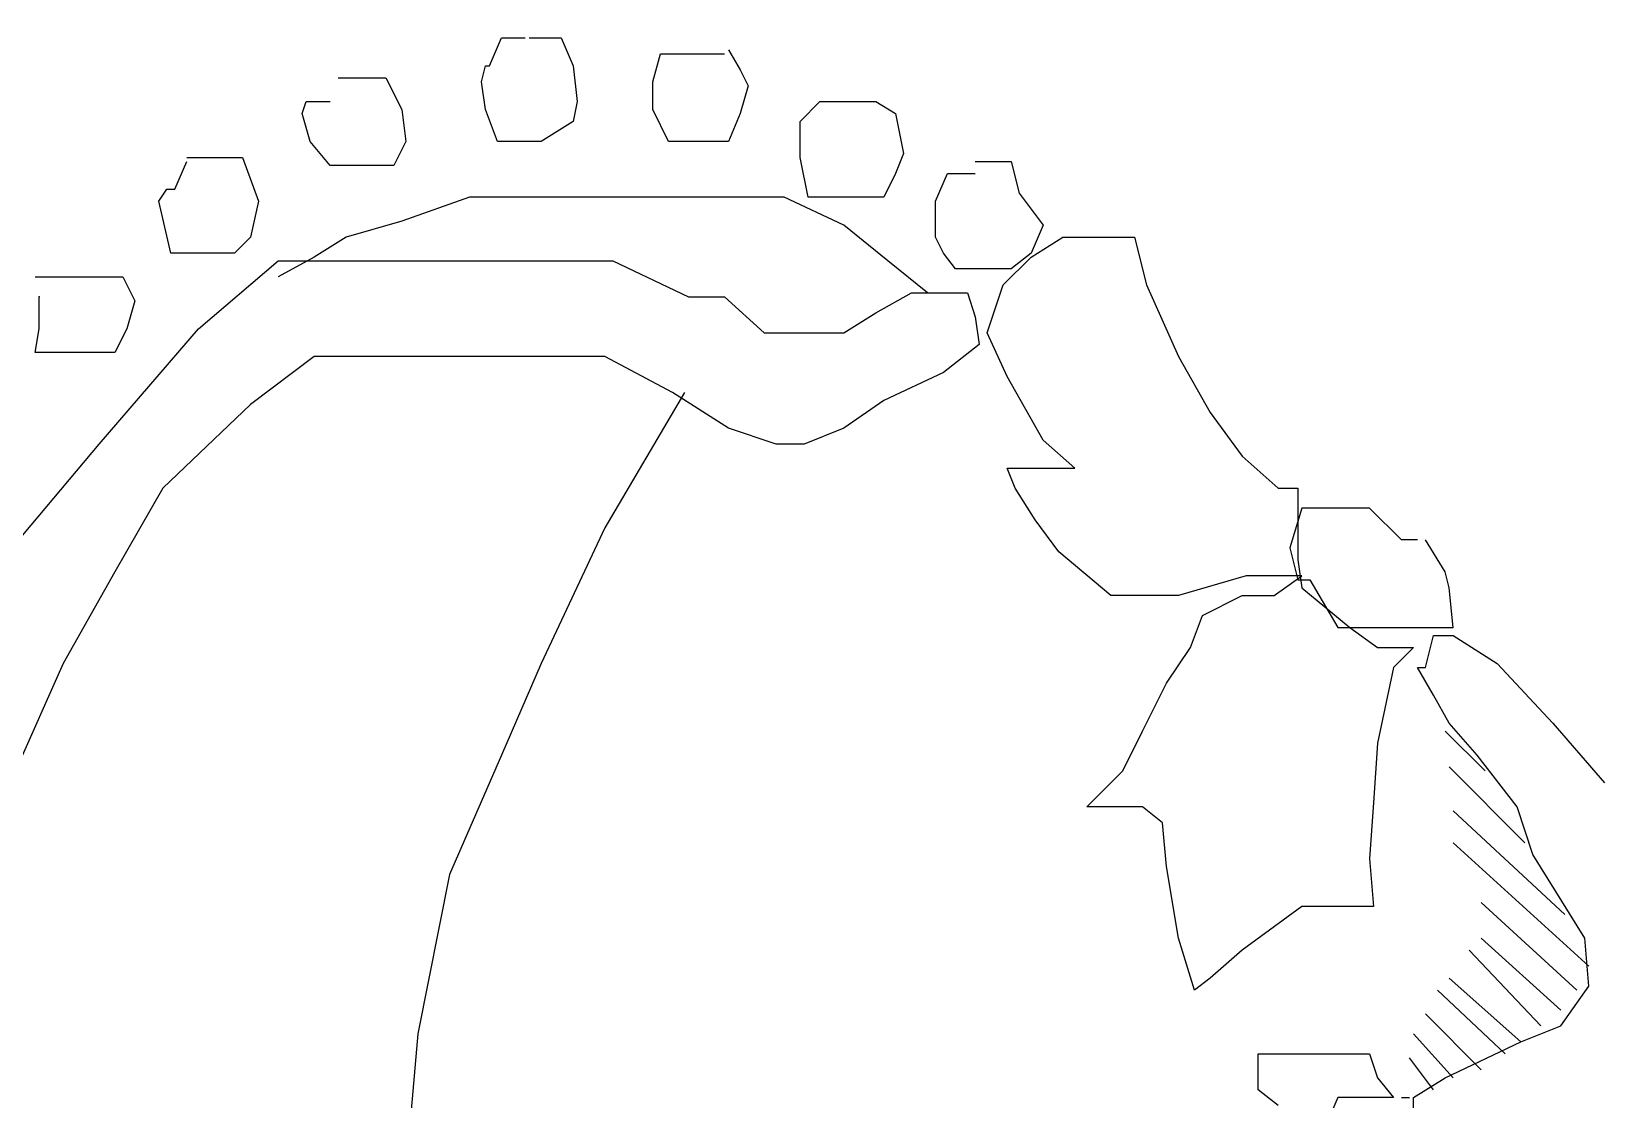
# Model space of a CAD drawing. Extents: x 730854 to 731444, y 4378581 to 4379608.
# Drawn here: x 730879.18 to 730883.115, y 4379446.055 to 4379448.736 of the extents above; entities that cross this region are included whole.
import ezdxf

# ---------------------------------------------------------------- set-up
doc = ezdxf.new("R2010")
doc.units = 0
doc.layers.get('0').update_dxf_attribs({"linetype": 'CONTINUOUS'})

msp = doc.modelspace()

# ---------------------------------------------------------------- linework, layer by layer
at = {"color": 0, "linetype": 'CONTINUOUS'}
for p, q in [((730880.33, 4379448.65), (730880.36, 4379448.72)), ((730880.33, 4379448.65), (730880.36, 4379448.72)), ((730880.36, 4379448.72), (730880.42, 4379448.72)), ((730880.36, 4379448.72), (730880.42, 4379448.72)), ((730880.43, 4379448.72), (730880.51, 4379448.72)), ((730880.43, 4379448.72), (730880.51, 4379448.72)), ((730880.51, 4379448.72), (730880.54, 4379448.65)), ((730880.51, 4379448.72), (730880.54, 4379448.65)), ((730880.93, 4379448.69), (730880.96, 4379448.64)), ((730880.93, 4379448.69), (730880.96, 4379448.64)), ((730880.31, 4379448.61), (730880.32, 4379448.65)), ((730880.31, 4379448.61), (730880.32, 4379448.65)), ((730880.32, 4379448.65), (730880.33, 4379448.65)), ((730880.32, 4379448.65), (730880.33, 4379448.65)), ((730880.54, 4379448.65), (730880.55, 4379448.56)), ((730880.54, 4379448.65), (730880.55, 4379448.56)), ((730880.74, 4379448.61), (730880.76, 4379448.68)), ((730880.74, 4379448.61), (730880.76, 4379448.68)), ((730880.76, 4379448.68), (730880.79, 4379448.68)), ((730880.76, 4379448.68), (730880.79, 4379448.68)), ((730880.79, 4379448.68), (730880.85, 4379448.68)), ((730880.79, 4379448.68), (730880.85, 4379448.68)), ((730880.85, 4379448.68), (730880.92, 4379448.68)), ((730880.85, 4379448.68), (730880.92, 4379448.68)), ((730879.95, 4379448.62), (730880.02, 4379448.62)), ((730879.95, 4379448.62), (730880.02, 4379448.62)), ((730880.02, 4379448.62), (730880.07, 4379448.62)), ((730880.02, 4379448.62), (730880.07, 4379448.62)), ((730880.07, 4379448.62), (730880.11, 4379448.54)), ((730880.07, 4379448.62), (730880.11, 4379448.54)), ((730880.32, 4379448.54), (730880.31, 4379448.61)), ((730880.32, 4379448.54), (730880.31, 4379448.61)), ((730880.74, 4379448.54), (730880.74, 4379448.61)), ((730880.74, 4379448.54), (730880.74, 4379448.61)), ((730880.96, 4379448.64), (730880.98, 4379448.6)), ((730880.96, 4379448.64), (730880.98, 4379448.6)), ((730880.98, 4379448.6), (730880.96, 4379448.53)), ((730880.98, 4379448.6), (730880.96, 4379448.53)), ((730879.86, 4379448.53), (730879.87, 4379448.56)), ((730879.86, 4379448.53), (730879.87, 4379448.56)), ((730879.87, 4379448.56), (730879.89, 4379448.56)), ((730879.87, 4379448.56), (730879.89, 4379448.56)), ((730879.89, 4379448.56), (730879.93, 4379448.56)), ((730879.89, 4379448.56), (730879.93, 4379448.56)), ((730880.11, 4379448.54), (730880.12, 4379448.46)), ((730880.11, 4379448.54), (730880.12, 4379448.46)), ((730880.35, 4379448.46), (730880.32, 4379448.54)), ((730880.35, 4379448.46), (730880.32, 4379448.54)), ((730880.55, 4379448.56), (730880.54, 4379448.51)), ((730880.55, 4379448.56), (730880.54, 4379448.51)), ((730880.78, 4379448.46), (730880.74, 4379448.54)), ((730880.78, 4379448.46), (730880.74, 4379448.54)), ((730881.11, 4379448.51), (730881.16, 4379448.56)), ((730881.11, 4379448.51), (730881.16, 4379448.56)), ((730881.16, 4379448.56), (730881.22, 4379448.56)), ((730881.16, 4379448.56), (730881.22, 4379448.56)), ((730881.22, 4379448.56), (730881.24, 4379448.56)), ((730881.22, 4379448.56), (730881.24, 4379448.56)), ((730881.24, 4379448.56), (730881.3, 4379448.56)), ((730881.24, 4379448.56), (730881.3, 4379448.56)), ((730881.3, 4379448.56), (730881.35, 4379448.53)), ((730881.3, 4379448.56), (730881.35, 4379448.53)), ((730879.88, 4379448.46), (730879.86, 4379448.53)), ((730879.88, 4379448.46), (730879.86, 4379448.53)), ((730880.54, 4379448.51), (730880.46, 4379448.46)), ((730880.54, 4379448.51), (730880.46, 4379448.46)), ((730880.96, 4379448.53), (730880.93, 4379448.46)), ((730880.96, 4379448.53), (730880.93, 4379448.46)), ((730881.11, 4379448.42), (730881.11, 4379448.51)), ((730881.11, 4379448.42), (730881.11, 4379448.51)), ((730881.35, 4379448.53), (730881.37, 4379448.43)), ((730881.35, 4379448.53), (730881.37, 4379448.43)), ((730879.93, 4379448.4), (730879.88, 4379448.46)), ((730879.93, 4379448.4), (730879.88, 4379448.46)), ((730880.12, 4379448.46), (730880.09, 4379448.4)), ((730880.12, 4379448.46), (730880.09, 4379448.4)), ((730880.4, 4379448.46), (730880.35, 4379448.46)), ((730880.4, 4379448.46), (730880.35, 4379448.46)), ((730880.46, 4379448.46), (730880.4, 4379448.46)), ((730880.46, 4379448.46), (730880.4, 4379448.46)), ((730880.83, 4379448.46), (730880.78, 4379448.46)), ((730880.83, 4379448.46), (730880.78, 4379448.46)), ((730880.87, 4379448.46), (730880.83, 4379448.46)), ((730880.87, 4379448.46), (730880.83, 4379448.46)), ((730880.93, 4379448.46), (730880.87, 4379448.46)), ((730880.93, 4379448.46), (730880.87, 4379448.46)), ((730879.57, 4379448.42), (730879.65, 4379448.42)), ((730879.57, 4379448.42), (730879.65, 4379448.42)), ((730879.65, 4379448.42), (730879.71, 4379448.42)), ((730879.65, 4379448.42), (730879.71, 4379448.42)), ((730879.71, 4379448.42), (730879.75, 4379448.31)), ((730879.71, 4379448.42), (730879.75, 4379448.31)), ((730881.13, 4379448.32), (730881.11, 4379448.42)), ((730881.13, 4379448.32), (730881.11, 4379448.42)), ((730881.37, 4379448.43), (730881.35, 4379448.38)), ((730881.37, 4379448.43), (730881.35, 4379448.38)), ((730879.54, 4379448.34), (730879.57, 4379448.41)), ((730879.54, 4379448.34), (730879.57, 4379448.41)), ((730879.97, 4379448.4), (730879.93, 4379448.4)), ((730879.97, 4379448.4), (730879.93, 4379448.4)), ((730880.04, 4379448.4), (730879.97, 4379448.4)), ((730880.04, 4379448.4), (730879.97, 4379448.4)), ((730880.09, 4379448.4), (730880.04, 4379448.4)), ((730880.09, 4379448.4), (730880.04, 4379448.4)), ((730881.35, 4379448.38), (730881.32, 4379448.32)), ((730881.35, 4379448.38), (730881.32, 4379448.32)), ((730881.45, 4379448.31), (730881.48, 4379448.38)), ((730881.45, 4379448.31), (730881.48, 4379448.38)), ((730881.48, 4379448.38), (730881.5, 4379448.38)), ((730881.48, 4379448.38), (730881.5, 4379448.38)), ((730881.5, 4379448.38), (730881.55, 4379448.38)), ((730881.5, 4379448.38), (730881.55, 4379448.38)), ((730881.55, 4379448.41), (730881.64, 4379448.41)), ((730881.55, 4379448.41), (730881.64, 4379448.41)), ((730881.64, 4379448.41), (730881.66, 4379448.33)), ((730881.64, 4379448.41), (730881.66, 4379448.33)), ((730879.5, 4379448.31), (730879.52, 4379448.34)), ((730879.5, 4379448.31), (730879.52, 4379448.34)), ((730879.52, 4379448.34), (730879.54, 4379448.34)), ((730879.52, 4379448.34), (730879.54, 4379448.34)), ((730879.53, 4379448.18), (730879.5, 4379448.31)), ((730879.53, 4379448.18), (730879.5, 4379448.31)), ((730879.75, 4379448.31), (730879.73, 4379448.22)), ((730879.75, 4379448.31), (730879.73, 4379448.22)), ((730880.28, 4379448.32), (730880.11, 4379448.26)), ((730880.28, 4379448.32), (730880.11, 4379448.26)), ((730880.45, 4379448.32), (730880.28, 4379448.32)), ((730880.45, 4379448.32), (730880.28, 4379448.32)), ((730880.63, 4379448.32), (730880.45, 4379448.32)), ((730880.63, 4379448.32), (730880.45, 4379448.32)), ((730880.76, 4379448.32), (730880.63, 4379448.32)), ((730880.76, 4379448.32), (730880.63, 4379448.32)), ((730880.94, 4379448.32), (730880.76, 4379448.32)), ((730880.94, 4379448.32), (730880.76, 4379448.32)), ((730881.07, 4379448.32), (730880.94, 4379448.32)), ((730881.07, 4379448.32), (730880.94, 4379448.32)), ((730881.22, 4379448.25), (730881.07, 4379448.32)), ((730881.22, 4379448.25), (730881.07, 4379448.32)), ((730881.19, 4379448.32), (730881.13, 4379448.32)), ((730881.19, 4379448.32), (730881.13, 4379448.32)), ((730881.27, 4379448.32), (730881.19, 4379448.32)), ((730881.27, 4379448.32), (730881.19, 4379448.32)), ((730881.32, 4379448.32), (730881.27, 4379448.32)), ((730881.32, 4379448.32), (730881.27, 4379448.32)), ((730881.45, 4379448.22), (730881.45, 4379448.31)), ((730881.45, 4379448.22), (730881.45, 4379448.31)), ((730881.66, 4379448.33), (730881.72, 4379448.25)), ((730881.66, 4379448.33), (730881.72, 4379448.25)), ((730880.11, 4379448.26), (730879.97, 4379448.22)), ((730880.11, 4379448.26), (730879.97, 4379448.22)), ((730879.73, 4379448.22), (730879.69, 4379448.18)), ((730879.73, 4379448.22), (730879.69, 4379448.18)), ((730879.97, 4379448.22), (730879.89, 4379448.17)), ((730879.97, 4379448.22), (730879.89, 4379448.17)), ((730881.33, 4379448.16), (730881.22, 4379448.25)), ((730881.33, 4379448.16), (730881.22, 4379448.25)), ((730881.47, 4379448.18), (730881.45, 4379448.22)), ((730881.47, 4379448.18), (730881.45, 4379448.22)), ((730881.72, 4379448.25), (730881.69, 4379448.18)), ((730881.72, 4379448.25), (730881.69, 4379448.18)), ((730881.69, 4379448.17), (730881.77, 4379448.22)), ((730881.69, 4379448.17), (730881.77, 4379448.22)), ((730881.77, 4379448.22), (730881.85, 4379448.22)), ((730881.77, 4379448.22), (730881.85, 4379448.22)), ((730881.85, 4379448.22), (730881.94, 4379448.22)), ((730881.85, 4379448.22), (730881.94, 4379448.22)), ((730881.94, 4379448.22), (730881.95, 4379448.22)), ((730881.94, 4379448.22), (730881.95, 4379448.22)), ((730881.95, 4379448.22), (730881.98, 4379448.1)), ((730881.95, 4379448.22), (730881.98, 4379448.1)), ((730879.58, 4379448.18), (730879.53, 4379448.18)), ((730879.58, 4379448.18), (730879.53, 4379448.18)), ((730879.65, 4379448.18), (730879.58, 4379448.18)), ((730879.65, 4379448.18), (730879.58, 4379448.18)), ((730879.69, 4379448.18), (730879.65, 4379448.18)), ((730879.69, 4379448.18), (730879.65, 4379448.18)), ((730881.5, 4379448.14), (730881.47, 4379448.18)), ((730881.5, 4379448.14), (730881.47, 4379448.18)), ((730881.69, 4379448.18), (730881.64, 4379448.14)), ((730881.69, 4379448.18), (730881.64, 4379448.14)), ((730879.6, 4379447.99), (730879.8, 4379448.16)), ((730879.6, 4379447.99), (730879.8, 4379448.16)), ((730879.89, 4379448.17), (730879.8, 4379448.12)), ((730879.89, 4379448.17), (730879.8, 4379448.12)), ((730879.8, 4379448.16), (730879.93, 4379448.16)), ((730879.8, 4379448.16), (730879.93, 4379448.16)), ((730879.93, 4379448.16), (730880.08, 4379448.16)), ((730879.93, 4379448.16), (730880.08, 4379448.16)), ((730880.08, 4379448.16), (730880.25, 4379448.16)), ((730880.08, 4379448.16), (730880.25, 4379448.16)), ((730880.25, 4379448.16), (730880.45, 4379448.16)), ((730880.25, 4379448.16), (730880.45, 4379448.16)), ((730880.45, 4379448.16), (730880.64, 4379448.16)), ((730880.45, 4379448.16), (730880.64, 4379448.16)), ((730880.64, 4379448.16), (730880.83, 4379448.07)), ((730880.64, 4379448.16), (730880.83, 4379448.07)), ((730881.43, 4379448.08), (730881.33, 4379448.16)), ((730881.43, 4379448.08), (730881.33, 4379448.16)), ((730881.55, 4379448.14), (730881.5, 4379448.14)), ((730881.55, 4379448.14), (730881.5, 4379448.14)), ((730881.64, 4379448.14), (730881.55, 4379448.14)), ((730881.64, 4379448.14), (730881.55, 4379448.14)), ((730881.62, 4379448.1), (730881.69, 4379448.17)), ((730881.62, 4379448.1), (730881.69, 4379448.17)), ((730879.19, 4379448.12), (730879.26, 4379448.12)), ((730879.19, 4379448.12), (730879.26, 4379448.12)), ((730879.26, 4379448.12), (730879.34, 4379448.12)), ((730879.26, 4379448.12), (730879.34, 4379448.12)), ((730879.34, 4379448.12), (730879.41, 4379448.12)), ((730879.34, 4379448.12), (730879.41, 4379448.12)), ((730879.41, 4379448.12), (730879.44, 4379448.06)), ((730879.41, 4379448.12), (730879.44, 4379448.06)), ((730881.58, 4379447.98), (730881.62, 4379448.1)), ((730881.58, 4379447.98), (730881.62, 4379448.1)), ((730881.98, 4379448.1), (730882.06, 4379447.92)), ((730881.98, 4379448.1), (730882.06, 4379447.92)), ((730879.2, 4379447.99), (730879.2, 4379448.07)), ((730879.2, 4379447.99), (730879.2, 4379448.07)), ((730879.44, 4379448.06), (730879.42, 4379447.99)), ((730879.44, 4379448.06), (730879.42, 4379447.99)), ((730880.83, 4379448.07), (730880.92, 4379448.07)), ((730880.83, 4379448.07), (730880.92, 4379448.07)), ((730880.92, 4379448.07), (730881.02, 4379447.98)), ((730880.92, 4379448.07), (730881.02, 4379447.98)), ((730881.3, 4379448.03), (730881.39, 4379448.08)), ((730881.3, 4379448.03), (730881.39, 4379448.08)), ((730881.39, 4379448.08), (730881.46, 4379448.08)), ((730881.39, 4379448.08), (730881.46, 4379448.08)), ((730881.46, 4379448.08), (730881.53, 4379448.08)), ((730881.46, 4379448.08), (730881.53, 4379448.08)), ((730881.53, 4379448.08), (730881.55, 4379448.02)), ((730881.53, 4379448.08), (730881.55, 4379448.02)), ((730881.22, 4379447.98), (730881.3, 4379448.03)), ((730881.22, 4379447.98), (730881.3, 4379448.03)), ((730881.55, 4379448.02), (730881.56, 4379447.95)), ((730881.55, 4379448.02), (730881.56, 4379447.95)), ((730879.19, 4379447.93), (730879.2, 4379447.99)), ((730879.19, 4379447.93), (730879.2, 4379447.99)), ((730879.35, 4379447.7), (730879.6, 4379447.99)), ((730879.35, 4379447.7), (730879.6, 4379447.99)), ((730879.42, 4379447.99), (730879.39, 4379447.93)), ((730879.42, 4379447.99), (730879.39, 4379447.93)), ((730881.02, 4379447.98), (730881.08, 4379447.98)), ((730881.02, 4379447.98), (730881.08, 4379447.98)), ((730881.08, 4379447.98), (730881.22, 4379447.98)), ((730881.08, 4379447.98), (730881.22, 4379447.98)), ((730881.63, 4379447.87), (730881.58, 4379447.98)), ((730881.63, 4379447.87), (730881.58, 4379447.98)), ((730881.56, 4379447.95), (730881.47, 4379447.88)), ((730881.56, 4379447.95), (730881.47, 4379447.88)), ((730879.23, 4379447.93), (730879.19, 4379447.93)), ((730879.23, 4379447.93), (730879.19, 4379447.93)), ((730879.33, 4379447.93), (730879.23, 4379447.93)), ((730879.33, 4379447.93), (730879.23, 4379447.93)), ((730879.39, 4379447.93), (730879.33, 4379447.93)), ((730879.39, 4379447.93), (730879.33, 4379447.93)), ((730879.89, 4379447.92), (730879.73, 4379447.8)), ((730879.89, 4379447.92), (730879.73, 4379447.8)), ((730880.07, 4379447.92), (730879.89, 4379447.92)), ((730880.07, 4379447.92), (730879.89, 4379447.92)), ((730880.26, 4379447.92), (730880.07, 4379447.92)), ((730880.26, 4379447.92), (730880.07, 4379447.92)), ((730880.43, 4379447.92), (730880.26, 4379447.92)), ((730880.43, 4379447.92), (730880.26, 4379447.92)), ((730880.62, 4379447.92), (730880.43, 4379447.92)), ((730880.62, 4379447.92), (730880.43, 4379447.92)), ((730880.79, 4379447.83), (730880.62, 4379447.92)), ((730880.79, 4379447.83), (730880.62, 4379447.92)), ((730882.06, 4379447.92), (730882.14, 4379447.78)), ((730882.06, 4379447.92), (730882.14, 4379447.78)), ((730881.47, 4379447.88), (730881.32, 4379447.81)), ((730881.47, 4379447.88), (730881.32, 4379447.81)), ((730881.72, 4379447.71), (730881.63, 4379447.87)), ((730881.72, 4379447.71), (730881.63, 4379447.87)), ((730880.82, 4379447.83), (730880.62, 4379447.49)), ((730880.82, 4379447.83), (730880.62, 4379447.49)), ((730880.93, 4379447.74), (730880.79, 4379447.83)), ((730880.93, 4379447.74), (730880.79, 4379447.83)), ((730879.73, 4379447.8), (730879.51, 4379447.59)), ((730879.73, 4379447.8), (730879.51, 4379447.59)), ((730881.32, 4379447.81), (730881.22, 4379447.74)), ((730881.32, 4379447.81), (730881.22, 4379447.74)), ((730882.14, 4379447.78), (730882.22, 4379447.67)), ((730882.14, 4379447.78), (730882.22, 4379447.67)), ((730881.05, 4379447.7), (730880.93, 4379447.74)), ((730881.05, 4379447.7), (730880.93, 4379447.74)), ((730881.22, 4379447.74), (730881.12, 4379447.7)), ((730881.22, 4379447.74), (730881.12, 4379447.7)), ((730881.8, 4379447.64), (730881.72, 4379447.71)), ((730881.8, 4379447.64), (730881.72, 4379447.71)), ((730879.14, 4379447.45), (730879.35, 4379447.7)), ((730879.14, 4379447.45), (730879.35, 4379447.7)), ((730881.12, 4379447.7), (730881.05, 4379447.7)), ((730881.12, 4379447.7), (730881.05, 4379447.7)), ((730882.22, 4379447.67), (730882.31, 4379447.59)), ((730882.22, 4379447.67), (730882.31, 4379447.59)), ((730881.65, 4379447.59), (730881.63, 4379447.64)), ((730881.63, 4379447.64), (730881.71, 4379447.64)), ((730881.65, 4379447.59), (730881.63, 4379447.64)), ((730881.63, 4379447.64), (730881.71, 4379447.64)), ((730881.71, 4379447.64), (730881.8, 4379447.64)), ((730881.71, 4379447.64), (730881.8, 4379447.64)), ((730879.51, 4379447.59), (730879.39, 4379447.38)), ((730879.51, 4379447.59), (730879.39, 4379447.38)), ((730881.7, 4379447.51), (730881.65, 4379447.59)), ((730881.7, 4379447.51), (730881.65, 4379447.59)), ((730882.31, 4379447.59), (730882.36, 4379447.59)), ((730882.31, 4379447.59), (730882.36, 4379447.59)), ((730882.36, 4379447.59), (730882.36, 4379447.51)), ((730882.36, 4379447.59), (730882.36, 4379447.51)), ((730881.76, 4379447.43), (730881.7, 4379447.51)), ((730881.76, 4379447.43), (730881.7, 4379447.51)), ((730882.37, 4379447.54), (730882.34, 4379447.44)), ((730882.37, 4379447.54), (730882.34, 4379447.44)), ((730882.36, 4379447.51), (730882.36, 4379447.41)), ((730882.36, 4379447.51), (730882.36, 4379447.41)), ((730882.44, 4379447.54), (730882.37, 4379447.54)), ((730882.44, 4379447.54), (730882.37, 4379447.54)), ((730882.54, 4379447.54), (730882.44, 4379447.54)), ((730882.54, 4379447.54), (730882.44, 4379447.54)), ((730882.62, 4379447.46), (730882.54, 4379447.54)), ((730882.62, 4379447.46), (730882.54, 4379447.54)), ((730880.62, 4379447.49), (730880.46, 4379447.15)), ((730880.62, 4379447.49), (730880.46, 4379447.15)), ((730881.89, 4379447.32), (730881.76, 4379447.43)), ((730881.89, 4379447.32), (730881.76, 4379447.43)), ((730882.34, 4379447.44), (730882.36, 4379447.36)), ((730882.34, 4379447.44), (730882.36, 4379447.36)), ((730882.66, 4379447.46), (730882.62, 4379447.46)), ((730882.66, 4379447.46), (730882.62, 4379447.46)), ((730882.73, 4379447.38), (730882.68, 4379447.46)), ((730882.73, 4379447.38), (730882.68, 4379447.46)), ((730882.36, 4379447.41), (730882.37, 4379447.34)), ((730882.36, 4379447.41), (730882.37, 4379447.34)), ((730879.39, 4379447.38), (730879.26, 4379447.15)), ((730879.39, 4379447.38), (730879.26, 4379447.15)), ((730882.23, 4379447.37), (730882.06, 4379447.32)), ((730882.23, 4379447.37), (730882.06, 4379447.32)), ((730882.37, 4379447.37), (730882.23, 4379447.37)), ((730882.37, 4379447.37), (730882.23, 4379447.37)), ((730882.3, 4379447.32), (730882.37, 4379447.37)), ((730882.3, 4379447.32), (730882.37, 4379447.37)), ((730882.36, 4379447.36), (730882.39, 4379447.36)), ((730882.36, 4379447.36), (730882.39, 4379447.36)), ((730882.39, 4379447.36), (730882.46, 4379447.24)), ((730882.39, 4379447.36), (730882.46, 4379447.24)), ((730882.74, 4379447.34), (730882.73, 4379447.38)), ((730882.74, 4379447.34), (730882.73, 4379447.38)), ((730882.06, 4379447.32), (730881.89, 4379447.32)), ((730882.06, 4379447.32), (730881.89, 4379447.32)), ((730882.12, 4379447.27), (730882.22, 4379447.32)), ((730882.12, 4379447.27), (730882.22, 4379447.32)), ((730882.22, 4379447.32), (730882.3, 4379447.32)), ((730882.22, 4379447.32), (730882.3, 4379447.32)), ((730882.37, 4379447.34), (730882.49, 4379447.24)), ((730882.37, 4379447.34), (730882.49, 4379447.24)), ((730882.75, 4379447.24), (730882.74, 4379447.34)), ((730882.75, 4379447.24), (730882.74, 4379447.34)), ((730882.09, 4379447.19), (730882.12, 4379447.27)), ((730882.09, 4379447.19), (730882.12, 4379447.27)), ((730882.46, 4379447.24), (730882.54, 4379447.24)), ((730882.46, 4379447.24), (730882.54, 4379447.24)), ((730882.49, 4379447.24), (730882.56, 4379447.19)), ((730882.49, 4379447.24), (730882.56, 4379447.19)), ((730882.54, 4379447.24), (730882.59, 4379447.24)), ((730882.54, 4379447.24), (730882.59, 4379447.24)), ((730882.59, 4379447.24), (730882.64, 4379447.24)), ((730882.59, 4379447.24), (730882.64, 4379447.24)), ((730882.64, 4379447.24), (730882.68, 4379447.24)), ((730882.64, 4379447.24), (730882.68, 4379447.24)), ((730882.68, 4379447.24), (730882.73, 4379447.24)), ((730882.68, 4379447.24), (730882.73, 4379447.24)), ((730882.73, 4379447.24), (730882.75, 4379447.24)), ((730882.73, 4379447.24), (730882.75, 4379447.24)), ((730882.68, 4379447.14), (730882.7, 4379447.22)), ((730882.68, 4379447.14), (730882.7, 4379447.22)), ((730882.7, 4379447.22), (730882.75, 4379447.22)), ((730882.7, 4379447.22), (730882.75, 4379447.22)), ((730882.75, 4379447.22), (730882.86, 4379447.15)), ((730882.75, 4379447.22), (730882.86, 4379447.15)), ((730882.03, 4379447.1), (730882.09, 4379447.19)), ((730882.03, 4379447.1), (730882.09, 4379447.19)), ((730882.56, 4379447.19), (730882.62, 4379447.19)), ((730882.56, 4379447.19), (730882.62, 4379447.19)), ((730882.65, 4379447.19), (730882.6, 4379447.14)), ((730882.65, 4379447.19), (730882.6, 4379447.14)), ((730882.62, 4379447.19), (730882.65, 4379447.19)), ((730882.62, 4379447.19), (730882.65, 4379447.19)), ((730879.26, 4379447.15), (730879.14, 4379446.88)), ((730879.26, 4379447.15), (730879.14, 4379446.88)), ((730880.46, 4379447.15), (730880.36, 4379446.92)), ((730880.46, 4379447.15), (730880.36, 4379446.92)), ((730882.6, 4379447.14), (730882.56, 4379446.95)), ((730882.6, 4379447.14), (730882.56, 4379446.95)), ((730882.7, 4379447.07), (730882.66, 4379447.14)), ((730882.66, 4379447.14), (730882.68, 4379447.14)), ((730882.7, 4379447.07), (730882.66, 4379447.14)), ((730882.66, 4379447.14), (730882.68, 4379447.14)), ((730882.86, 4379447.15), (730883, 4379447)), ((730882.86, 4379447.15), (730883, 4379447)), ((730881.97, 4379446.98), (730882.03, 4379447.1)), ((730881.97, 4379446.98), (730882.03, 4379447.1)), ((730882.74, 4379447), (730882.7, 4379447.07)), ((730882.74, 4379447), (730882.7, 4379447.07)), ((730882.81, 4379446.92), (730882.74, 4379447)), ((730882.81, 4379446.92), (730882.74, 4379447)), ((730883, 4379447), (730883.13, 4379446.85)), ((730883, 4379447), (730883.13, 4379446.85)), ((730881.92, 4379446.88), (730881.97, 4379446.98)), ((730881.92, 4379446.88), (730881.97, 4379446.98)), ((730882.73, 4379446.98), (730882.83, 4379446.88)), ((730882.73, 4379446.98), (730882.83, 4379446.88)), ((730880.36, 4379446.92), (730880.23, 4379446.62)), ((730880.36, 4379446.92), (730880.23, 4379446.62)), ((730882.56, 4379446.95), (730882.55, 4379446.8)), ((730882.56, 4379446.95), (730882.55, 4379446.8)), ((730882.91, 4379446.79), (730882.81, 4379446.92)), ((730882.91, 4379446.79), (730882.81, 4379446.92)), ((730881.83, 4379446.79), (730881.92, 4379446.88)), ((730881.83, 4379446.79), (730881.92, 4379446.88)), ((730882.93, 4379446.7), (730882.74, 4379446.89)), ((730882.93, 4379446.7), (730882.74, 4379446.89)), ((730882.55, 4379446.8), (730882.54, 4379446.66)), ((730882.55, 4379446.8), (730882.54, 4379446.66)), ((730881.9, 4379446.79), (730881.83, 4379446.79)), ((730881.9, 4379446.79), (730881.83, 4379446.79)), ((730881.97, 4379446.79), (730881.9, 4379446.79)), ((730881.97, 4379446.79), (730881.9, 4379446.79)), ((730882.02, 4379446.75), (730881.97, 4379446.79)), ((730882.02, 4379446.75), (730881.97, 4379446.79)), ((730882.75, 4379446.78), (730883.03, 4379446.52)), ((730882.75, 4379446.78), (730883.03, 4379446.52)), ((730882.95, 4379446.67), (730882.91, 4379446.79)), ((730882.95, 4379446.67), (730882.91, 4379446.79)), ((730882.03, 4379446.64), (730882.02, 4379446.75)), ((730882.03, 4379446.64), (730882.02, 4379446.75)), ((730883.09, 4379446.39), (730882.75, 4379446.7)), ((730883.09, 4379446.39), (730882.75, 4379446.7)), ((730882.54, 4379446.66), (730882.55, 4379446.54)), ((730882.54, 4379446.66), (730882.55, 4379446.54)), ((730883.08, 4379446.46), (730882.95, 4379446.67)), ((730883.08, 4379446.46), (730882.95, 4379446.67)), ((730880.23, 4379446.62), (730880.15, 4379446.22)), ((730880.23, 4379446.62), (730880.15, 4379446.22)), ((730882.06, 4379446.46), (730882.03, 4379446.64)), ((730882.06, 4379446.46), (730882.03, 4379446.64)), ((730882.37, 4379446.54), (730882.22, 4379446.43)), ((730882.37, 4379446.54), (730882.22, 4379446.43)), ((730882.42, 4379446.54), (730882.37, 4379446.54)), ((730882.42, 4379446.54), (730882.37, 4379446.54)), ((730882.49, 4379446.54), (730882.42, 4379446.54)), ((730882.49, 4379446.54), (730882.42, 4379446.54)), ((730882.55, 4379446.54), (730882.49, 4379446.54)), ((730882.55, 4379446.54), (730882.49, 4379446.54)), ((730882.82, 4379446.55), (730883.06, 4379446.33)), ((730882.82, 4379446.55), (730883.06, 4379446.33)), ((730882.1, 4379446.33), (730882.06, 4379446.46)), ((730882.1, 4379446.33), (730882.06, 4379446.46)), ((730883.02, 4379446.28), (730882.82, 4379446.46)), ((730883.02, 4379446.28), (730882.82, 4379446.46)), ((730883.09, 4379446.34), (730883.08, 4379446.46)), ((730883.09, 4379446.34), (730883.08, 4379446.46)), ((730882.22, 4379446.43), (730882.14, 4379446.36)), ((730882.22, 4379446.43), (730882.14, 4379446.36)), ((730882.79, 4379446.43), (730882.97, 4379446.24)), ((730882.79, 4379446.43), (730882.97, 4379446.24)), ((730882.14, 4379446.36), (730882.1, 4379446.33)), ((730882.14, 4379446.36), (730882.1, 4379446.33)), ((730882.71, 4379446.33), (730882.88, 4379446.17)), ((730882.71, 4379446.33), (730882.88, 4379446.17)), ((730882.92, 4379446.2), (730882.74, 4379446.36)), ((730882.92, 4379446.2), (730882.74, 4379446.36)), ((730883.02, 4379446.24), (730883.09, 4379446.34)), ((730883.02, 4379446.24), (730883.09, 4379446.34)), ((730882.82, 4379446.13), (730882.68, 4379446.27)), ((730882.82, 4379446.13), (730882.68, 4379446.27)), ((730880.15, 4379446.22), (730880.13, 4379445.99)), ((730880.15, 4379446.22), (730880.13, 4379445.99)), ((730882.65, 4379446.22), (730882.75, 4379446.11)), ((730882.65, 4379446.22), (730882.75, 4379446.11)), ((730882.92, 4379446.2), (730883.02, 4379446.24)), ((730882.92, 4379446.2), (730883.02, 4379446.24)), ((730882.26, 4379446.08), (730882.26, 4379446.17)), ((730882.26, 4379446.17), (730882.3, 4379446.17)), ((730882.26, 4379446.08), (730882.26, 4379446.17)), ((730882.26, 4379446.17), (730882.3, 4379446.17)), ((730882.3, 4379446.17), (730882.36, 4379446.17)), ((730882.3, 4379446.17), (730882.36, 4379446.17)), ((730882.36, 4379446.17), (730882.42, 4379446.17)), ((730882.36, 4379446.17), (730882.42, 4379446.17)), ((730882.42, 4379446.17), (730882.48, 4379446.17)), ((730882.42, 4379446.17), (730882.48, 4379446.17)), ((730882.48, 4379446.17), (730882.54, 4379446.17)), ((730882.48, 4379446.17), (730882.54, 4379446.17)), ((730882.54, 4379446.17), (730882.56, 4379446.11)), ((730882.54, 4379446.17), (730882.56, 4379446.11)), ((730882.73, 4379446.11), (730882.92, 4379446.2)), ((730882.73, 4379446.11), (730882.92, 4379446.2)), ((730882.7, 4379446.08), (730882.64, 4379446.16)), ((730882.7, 4379446.08), (730882.64, 4379446.16)), ((730882.56, 4379446.11), (730882.6, 4379446.06)), ((730882.56, 4379446.11), (730882.6, 4379446.06)), ((730882.65, 4379446.06), (730882.73, 4379446.11)), ((730882.65, 4379446.06), (730882.73, 4379446.11)), ((730882.31, 4379446.04), (730882.26, 4379446.08)), ((730882.31, 4379446.04), (730882.26, 4379446.08)), ((730882.46, 4379446.06), (730882.43, 4379445.99)), ((730882.46, 4379446.06), (730882.43, 4379445.99)), ((730882.53, 4379446.06), (730882.46, 4379446.06)), ((730882.53, 4379446.06), (730882.46, 4379446.06)), ((730882.56, 4379446.06), (730882.53, 4379446.06)), ((730882.56, 4379446.06), (730882.53, 4379446.06)), ((730882.6, 4379446.06), (730882.56, 4379446.06)), ((730882.6, 4379446.06), (730882.56, 4379446.06)), ((730882.62, 4379446.06), (730882.64, 4379446.06)), ((730882.62, 4379446.06), (730882.64, 4379446.06)), ((730882.65, 4379446.02), (730882.65, 4379446.06)), ((730882.65, 4379446.02), (730882.65, 4379446.06))]:
    msp.add_line(p, q, dxfattribs=at)
msp.add_point((730879.2, 4379448.07), dxfattribs=at)
msp.add_point((730879.2, 4379448.07), dxfattribs=at)

# ---------------------------------------------------------------- meshes
mesh = msp.add_polyface(dxfattribs=at)
corners = [(730854.5, 4378581), (730854.5, 4378581), (730854.5, 4378771.9618), (731162.5, 4378581), (730854.5, 4378946.4935), (731444, 4378581), (730854.5, 4379607.5), (731444, 4379242.0065), (731444, 4379607.5)]
mesh.append_faces([[corners[k] for k in face] for face in [(0, 1, 3, 2), (2, 3, 5, 4), (4, 5, 7, 6), (6, 7, 8, 8)]], dxfattribs={"vtx0": -1, "vtx2": -1, "color": 0})
mesh = msp.add_polyface(dxfattribs=at)
corners = [(730864.5, 4379421), (730864.5, 4379421), (730864.5, 4379595.2713), (731145.58, 4379421), (730864.5, 4379601.5), (731145.58, 4379427.2287), (731145.58, 4379601.5)]
mesh.append_faces([[corners[k] for k in face] for face in [(0, 1, 3, 2), (2, 3, 5, 4), (4, 5, 6, 6)]], dxfattribs={"vtx0": -1, "vtx2": -1, "color": 0})

doc.saveas('drawing.dxf')
